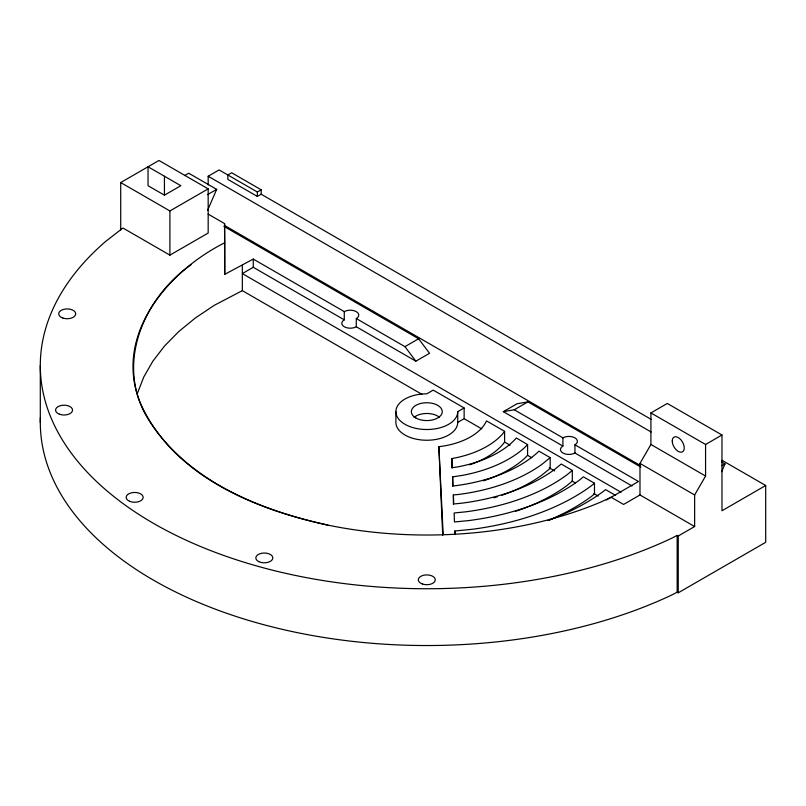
<?xml version="1.0" encoding="UTF-8"?>
<svg xmlns="http://www.w3.org/2000/svg" width="806" height="806" viewBox="0 0 806 806"><rect width="100%" height="100%" fill="white"/><g stroke="black" fill="none" stroke-linecap="round" stroke-linejoin="round"><path stroke-width="1.21" d="M137.443 393.217L143.79 376.976L152.858 361.179L164.575 345.976L178.811 331.508L195.435 317.907L214.285 305.313L242.334 290.644L421.891 394.305M207.535 210.467L216.673 189.36L188.725 173.219L184.624 175.587M721.652 471.691L725.017 463.913L721.793 462.05M650.916 412.924L705.572 444.479L705.572 476.044L694.641 494.975L694.641 526.53L639.984 494.975L639.984 463.42L650.916 444.479L650.916 412.924L667.308 403.453L721.975 435.008L721.975 510.752L765.7 485.504L765.7 542.307L678.239 592.803L677.171 592.188L672.003 594.888A386.507 223.151 0 0 1 257.759 623.058A386.507 223.151 0 0 1 40.391 417.528M442.695 535.244L438.867 446.675A61.84 35.706 0 0 0 485.988 422.022L486.481 420.873L504.606 431.331L502.571 433.95A85.033 49.095 0 0 1 453.083 458.352L451.904 458.533L451.904 468.074M504.606 431.331L504.606 442.061L502.571 444.68A85.033 49.095 0 0 1 469.566 464.83M451.904 458.533L452.277 467.712L457.858 466.845A100.488 58.022 0 0 0 516.344 438.001L527.587 444.6L524.464 447.753A115.953 66.948 0 0 1 462.634 475.328L452.65 476.89L452.65 486.431M191.093 264.66C141.473 299.862 113.717 368.241 150.49 422.666C189.954 482.099 260.822 510.389 327.941 525.119A293.475 169.431 0 0 0 601.629 501.675L611.059 497.211L623.582 504.445L639.984 494.975M452.65 476.89L453.022 485.958L454.967 485.766A131.408 75.875 0 0 0 537.481 452.569L538.902 451.138L550.176 457.647L542.146 464.155A146.873 84.791 0 0 1 458.282 494.491L453.385 494.965L453.748 503.972L461.596 503.206A162.328 93.718 0 0 0 554.286 469.686L561.248 464.034L572.32 470.432L566.85 474.905A177.794 102.644 0 0 1 465.566 511.84L454.121 512.979L454.483 521.986L468.941 520.555A193.249 111.571 0 0 0 579.03 480.406L583.403 476.83L594.485 483.217L594.485 493.947L591.201 496.627A208.714 120.497 0 0 1 547.909 520.535M594.485 483.217L591.201 485.897A208.714 120.497 0 0 1 472.316 529.26L454.846 531.003L454.846 534.58M120.709 229.932L120.709 182.549L158.973 160.465L208.17 188.866L208.17 233.045L169.905 255.139L122.915 228.007L105.435 241.609A386.507 223.151 0 0 0 167.245 530.932A386.507 223.151 0 0 0 672.003 538.086L677.171 535.375L678.239 536L694.641 526.53M164.434 195.173L180.836 185.702L148.042 166.771L148.042 185.702L164.434 195.173L164.434 176.242M208.17 184.937L208.17 176.242L219.101 169.925L257.356 192.019L261.184 189.813L261.184 194.226L651.288 419.452M120.709 182.549L169.905 210.95L208.17 188.866M207.454 194.679L216.673 189.36M261.184 189.813L231.665 172.766L227.846 174.983L227.846 179.395L257.356 196.432L261.184 194.226M208.17 214.114L224.562 223.574L224.733 274.342L253.265 259.079L344.273 311.62A8.503 4.907 0 0 1 356.292 311.62A8.503 4.907 0 0 1 356.292 318.561L356.292 326.773L415.876 361.169L429.538 353.28L418.606 338.762L223.947 226.375M356.292 326.773A8.503 4.907 0 0 1 344.273 326.773A8.503 4.907 0 0 1 344.273 319.831L253.265 267.29L242.334 273.597L621.033 492.234M356.292 318.561L404.944 346.651L418.606 338.762M395.887 411.665A30.92 17.853 0 0 0 426.807 429.517A30.92 17.853 0 0 0 457.727 411.665L464.135 407.967L464.135 418.697L457.727 422.394A30.92 17.853 0 0 1 426.807 440.247A30.92 17.853 0 0 1 395.887 422.394L395.887 411.665A30.92 17.853 0 0 1 426.807 393.812L433.215 390.114L464.135 407.967M632.025 485.968L574.94 453.002A8.503 4.907 0 0 1 562.91 453.002A8.503 4.907 0 0 1 562.91 446.061L503.327 411.665L516.999 403.776L527.93 401.882L640.871 467.087M503.327 411.665L514.258 409.77L527.93 401.882M606.344 500.052L638.493 481.494L574.94 444.801A8.503 4.907 0 0 0 574.94 437.86A8.503 4.907 0 0 0 562.91 437.86L514.258 409.77M705.572 444.479L721.975 435.008M721.944 465.687L725.017 463.913M224.562 223.574L224.733 242.777C167.799 271.169 113.031 335.618 140.133 402.567C172.474 475.721 254.505 509.271 327.941 525.119M722.116 460.347L765.7 485.504M208.17 176.242L651.127 431.986M650.916 444.479L705.572 476.044M639.984 463.42L694.641 494.975M224.491 225.428L640.246 465.465M615.633 495.438L605.558 489.615L603.382 491.398A224.169 129.423 0 0 1 548.846 520.223M464.327 418.808L481.736 428.863M504.596 442.051L510.037 445.194M527.446 455.249L531.799 457.758M549.208 467.812L554.649 470.956M572.058 481.011L575.323 482.895M593.821 493.574L598.183 496.083M404.944 346.651L415.876 361.169M438.867 446.675L443.189 534.559M454.846 531.003L454.987 534.378M678.239 536L678.239 592.803M677.171 535.375L677.171 592.188M574.94 444.801L574.94 453.002M572.32 470.432L572.32 481.162L566.85 485.635A177.794 102.644 0 0 1 529.018 506.38M562.91 437.86L562.91 446.061M550.176 457.647L550.176 468.377L542.146 474.885A146.873 84.791 0 0 1 501.977 495.237M527.587 444.6L527.587 455.33L524.464 458.483A115.953 66.948 0 0 1 483.459 480.799M457.727 411.665L457.727 422.394M453.385 494.965L453.385 504.506M344.273 311.62L344.273 319.831M257.356 192.019L257.356 196.432M253.265 259.079L253.265 267.29M242.334 265.396L242.334 290.644M224.733 242.777L224.733 274.342M169.905 210.95L169.905 255.139M40.3 365.592L40.3 422.394M414.143 417.276A15.465 8.926 0 0 1 439.471 417.276M527.92 506.823A177.794 102.644 0 0 1 515.437 511.377M497.423 496.738A146.873 84.791 0 0 1 493.957 497.806M672.234 441.013A8.503 4.907 60 0 0 681.251 452.226A8.503 4.907 60 0 0 681.251 440.207A8.503 4.907 60 0 0 672.234 441.013M62.949 318.078A8.503 4.907 0 0 0 75.704 313.826A8.503 4.907 0 0 0 62.949 309.575A8.503 4.907 0 0 0 62.949 318.078M59.432 414.224A8.503 4.907 0 0 0 72.55 410.355A8.503 4.907 0 0 0 60.198 405.73A8.503 4.907 0 0 0 59.432 414.224M129.554 501.282A8.503 4.907 0 0 0 143.105 497.957A8.503 4.907 0 0 0 131.348 492.839A8.503 4.907 0 0 0 129.554 501.282M258.746 561.621A8.503 4.907 0 0 0 272.67 558.86A8.503 4.907 0 0 0 261.557 553.279A8.503 4.907 0 0 0 258.746 561.621M422.556 584.058A8.503 4.907 0 0 0 435.311 579.806A8.503 4.907 0 0 0 422.556 575.555A8.503 4.907 0 0 0 422.556 584.058M415.876 417.971A15.465 8.926 0 0 0 441.738 413.972A15.465 8.926 0 0 0 422.807 403.04A15.465 8.926 0 0 0 415.876 417.971"/></g></svg>
